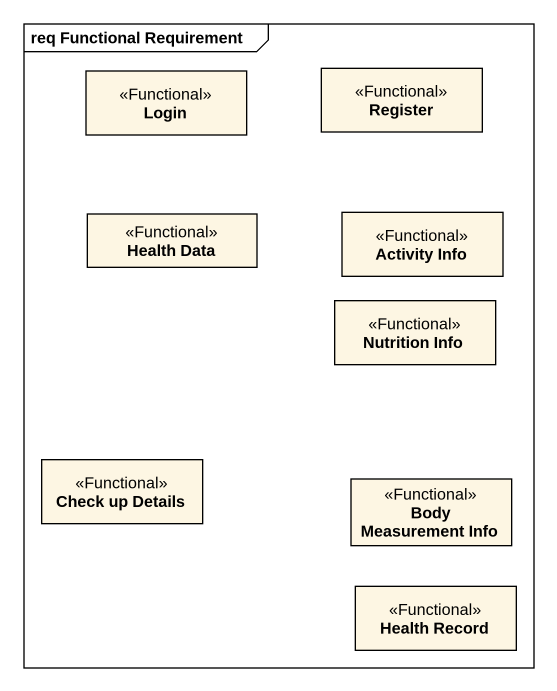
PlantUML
@startuml
mainframe req Functional Requirement
hide circle
hide empty members
class Login <<Functional>>
class Register <<Functional>>
class "Health Data" as Health_Data <<Functional>>
class "Activity Info" as Activity_Info <<Functional>>
class "Nutrition Info" as Nutrition_Info <<Functional>>
class "Check up Details" as Check_up_Details <<Functional>>
class "Body Measurement Info" as Body_Measurement_Info <<Functional>>
class "Health Record" as Health_Record <<Functional>>
@enduml
